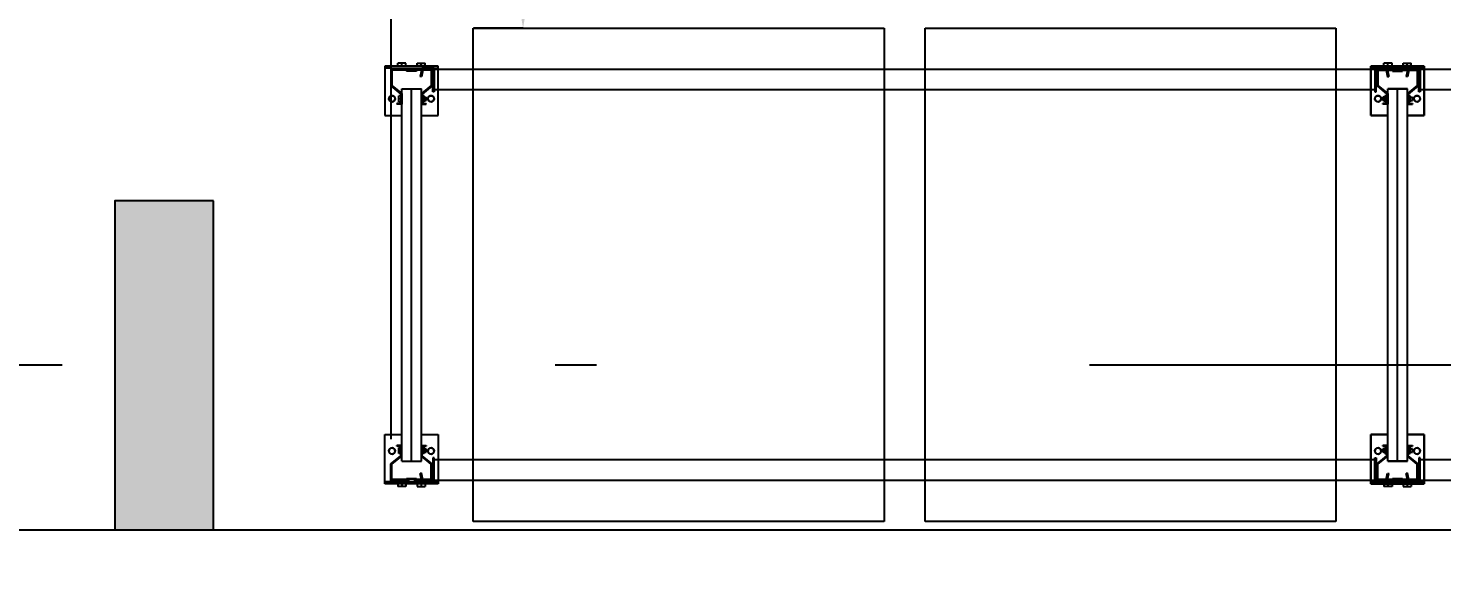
# Model space of a CAD drawing. Header units: metres. Extents: x 0 to 8715937, y -236336 to 216.
# Drawn here: x 152.317 to 155.758, y 47.889 to 49.25 of the extents above; entities that cross this region are included whole.
import ezdxf

# ---------------------------------------------------------------- set-up
doc = ezdxf.new("R2010")
doc.units = ezdxf.units.M
doc.header["$MEASUREMENT"] = 0
doc.header["$PDMODE"] = 3
doc.linetypes.add('ACAD_ISO10W100', pattern=[18, 12, -3, 0, -3])
for name, color, linetype in [('0-BLOCK-ARQUITECTURA', 7, 'Continuous'), ('0-BLOCK-EQUIPAMIENTO', 7, 'Continuous'), ('0-BLOCK-ESTRUCTURA', 7, 'Continuous'), ('1', 7, 'Continuous'), ('AAA BAST', 5, 'Continuous'), ('AAA COTAS', 7, 'Continuous'), ('AAA LARG', 1, 'Continuous'), ('AAA PALLETS', 7, 'Continuous'), ('COLUMNAS', 210, 'Continuous'), ('COLUMNAS HATCH', 251, 'Continuous'), ('COTAS INTERIORES', 2, 'Continuous'), ('EJES', 251, 'ACAD_ISO10W100'), ('MURO', 4, 'Continuous')]:
    doc.layers.add(name, color=color, linetype=linetype)
doc.styles.add('AR', font='arial.ttf')
doc.dimstyles.new('CotaLoc0', dxfattribs={"dimtxt": 0.23, "dimasz": 0.18, "dimexe": 0.12, "dimexo": 0.37, "dimgap": 0.07, "dimtad": 1, "dimzin": 0, "dimdsep": 46, "dimtxsty": 'AR', "dimcen": 0.9, "dimclrd": 251, "dimclre": 251, "dimadec": 0, "dimazin": 0, "dimtfac": 1, "dimtofl": 0, "dimtmove": 1, "dimatfit": 3, "dimfxl": 0.18, "dimtolj": 1, "dimtzin": 0, "dimarcsym": 1})
doc.dimstyles.new('DIARCO-01', dxfattribs={"dimtxt": 0.45, "dimasz": 0.3, "dimexe": 0.1, "dimexo": 0.18, "dimgap": 0.12, "dimtad": 1, "dimzin": 0, "dimdsep": 46, "dimtxsty": 'AR', "dimblk": 'OBLIQUE', "dimcen": 0.09, "dimclrd": 52, "dimclre": 251, "dimclrt": 256, "dimadec": 0, "dimazin": 0, "dimtfac": 1, "dimtofl": 0, "dimtmove": 1, "dimatfit": 3, "dimldrblk": 'OBLIQUE', "dimfxl": 0.18, "dimtolj": 1, "dimtzin": 0, "dimarcsym": 1})

# ---------------------------------------------------------------- blocks, each defined once
blk = doc.blocks.new('DPM-ARQUITECTURA')
at = {"layer": 'MURO', "ltscale": 0.1}
blk.add_line((80.6051, 48.0293), (22.0801, 48.0293), dxfattribs=at)
blk = doc.blocks.new('COLUMNA 0.24 x 0.80')
at = {"layer": 'COLUMNAS HATCH', "ltscale": 0.1}
blk.add_hatch(color=256, dxfattribs=at).paths.add_polyline_path([(0, 0.8), (0.24, 0.8), (0.24, 0), (0, 0)])
at = {"layer": 'COLUMNAS', "ltscale": 0.1}
blk.add_lwpolyline([(0, 0.8), (0.24, 0.8), (0.24, 0), (0, 0)], close=True, dxfattribs=at)
blk = doc.blocks.new('_Oblique')
at = {"layer": '1', "color": 0, "lineweight": -2}
blk.add_line((-0.5, -0.5), (0.5, 0.5), dxfattribs=at)
blk = doc.blocks.new('*D91')
at = {"layer": 'COTAS INTERIORES', "color": 251, "lineweight": -2, "ltscale": 0.1, "transparency": 16777216}
for p, q in [((58.9278, 47.8501), (58.9278, 45.4801)), ((64.9278, 47.8501), (64.9278, 45.4801))]:
    blk.add_line(p, q, dxfattribs=at)
at = {"layer": 'COTAS INTERIORES', "color": 52, "lineweight": -2, "ltscale": 0.1, "transparency": 16777216}
blk.add_line((58.9278, 45.5801), (64.9278, 45.5801), dxfattribs=at)
at = {"layer": 'Defpoints', "color": 0, "ltscale": 0.1, "transparency": 16777216}
for p in [(58.9278, 48.0301), (64.9278, 48.0301), (64.9278, 45.5801)]:
    blk.add_point(p, dxfattribs=at)
at = {"layer": 'COTAS INTERIORES', "color": 52, "lineweight": -2, "ltscale": 0.1, "transparency": 16777216, "xscale": 0.3, "yscale": 0.3, "zscale": 0.3, "rotation": 180}
blk.add_blockref('_Oblique', (58.9278, 45.5801), dxfattribs=at)
at = {"layer": 'COTAS INTERIORES', "color": 52, "lineweight": -2, "ltscale": 0.1, "transparency": 16777216, "xscale": 0.3, "yscale": 0.3, "zscale": 0.3}
blk.add_blockref('_Oblique', (64.9278, 45.5801), dxfattribs=at)
at = {"layer": 'COTAS INTERIORES', "ltscale": 0.1, "transparency": 16777216, "insert": (61.9278, 45.9299), "char_height": 0.45, "attachment_point": 5, "style": 'AR'}
blk.add_mtext('\\A1;6.00', dxfattribs=at)
blk = doc.blocks.new('*D92')
at = {"layer": 'COTAS INTERIORES', "color": 251, "lineweight": -2, "ltscale": 0.1, "transparency": 16777216}
for p, q in [((64.9278, 47.8501), (64.9278, 45.4801)), ((70.9278, 47.8501), (70.9278, 45.4801))]:
    blk.add_line(p, q, dxfattribs=at)
at = {"layer": 'COTAS INTERIORES', "color": 52, "lineweight": -2, "ltscale": 0.1, "transparency": 16777216}
blk.add_line((70.9278, 45.5801), (64.9278, 45.5801), dxfattribs=at)
at = {"layer": 'Defpoints', "color": 0, "ltscale": 0.1, "transparency": 16777216}
for p in [(64.9278, 48.0301), (70.9278, 48.0301), (64.9278, 45.5801)]:
    blk.add_point(p, dxfattribs=at)
at = {"layer": 'COTAS INTERIORES', "color": 52, "lineweight": -2, "ltscale": 0.1, "transparency": 16777216, "xscale": 0.3, "yscale": 0.3, "zscale": 0.3, "rotation": 180}
blk.add_blockref('_Oblique', (64.9278, 45.5801), dxfattribs=at)
at = {"layer": 'COTAS INTERIORES', "color": 52, "lineweight": -2, "ltscale": 0.1, "transparency": 16777216, "xscale": 0.3, "yscale": 0.3, "zscale": 0.3}
blk.add_blockref('_Oblique', (70.9278, 45.5801), dxfattribs=at)
at = {"layer": 'COTAS INTERIORES', "ltscale": 0.1, "transparency": 16777216, "insert": (67.9278, 45.9299), "char_height": 0.45, "attachment_point": 5, "style": 'AR'}
blk.add_mtext('\\A1;6.00', dxfattribs=at)
blk = doc.blocks.new('*D187')
at = {"layer": 'COTAS INTERIORES', "color": 251, "lineweight": -2, "ltscale": 0.1, "transparency": 16777216}
for p, q in [((65.8016, 52.6293), (65.6816, 52.6293)), ((65.8016, 52.4493), (65.8016, 49.4301)), ((65.8016, 49.2501), (65.6816, 49.2501))]:
    blk.add_line(p, q, dxfattribs=at)
at = {"layer": 'COTAS INTERIORES', "color": 251, "ltscale": 0.1, "transparency": 16777216}
for points in [[(65.7716, 52.4493), (65.8316, 52.4493), (65.8016, 52.6293)], [(65.7716, 49.4301), (65.8316, 49.4301), (65.8016, 49.2501)]]:
    blk.add_solid(points, dxfattribs=at)
at = {"layer": 'Defpoints', "color": 0, "ltscale": 0.1, "transparency": 16777216}
for p in [(65.8016, 52.6293), (65.8016, 49.2501), (65.8016, 49.2501)]:
    blk.add_point(p, dxfattribs=at)
at = {"layer": 'COTAS INTERIORES', "color": 0, "ltscale": 0.1, "transparency": 16777216, "insert": (65.6141, 50.9397), "char_height": 0.23, "attachment_point": 5, "rotation": 90, "style": 'AR'}
blk.add_mtext('\\A1;3.38', dxfattribs=at)
blk = doc.blocks.new('1A MODULO SIMPLE')
at = {"layer": 'AAA BAST'}
for points in [[(-2.1307, 1.015), (-2.1307, 1.017), (-2.1407, 1.017), (-2.1407, 1.04), (-2.1167, 1.06), (-2.1167, 1.1), (-2.1567, 1.1), (-2.1567, 1.098), (-2.1767, 1.098), (-2.1767, 1.1), (-2.2167, 1.1), (-2.2167, 1.06), (-2.1927, 1.04), (-2.1927, 1.017), (-2.2027, 1.017), (-2.2027, 1.015), (-2.1907, 1.015), (-2.1907, 1.0409), (-2.2147, 1.0609), (-2.2147, 1.098), (-2.1787, 1.098), (-2.1787, 1.096), (-2.1547, 1.096), (-2.1547, 1.098), (-2.1187, 1.098), (-2.1187, 1.0609), (-2.1427, 1.0409), (-2.1427, 1.015)], [(0.1973, 1.015), (0.1973, 1.017), (0.2073, 1.017), (0.2073, 1.04), (0.1833, 1.06), (0.1833, 1.1), (0.2233, 1.1), (0.2233, 1.098), (0.2433, 1.098), (0.2433, 1.1), (0.2833, 1.1), (0.2833, 1.06), (0.2593, 1.04), (0.2593, 1.017), (0.2693, 1.017), (0.2693, 1.015), (0.2573, 1.015), (0.2573, 1.0409), (0.2813, 1.0609), (0.2813, 1.098), (0.2453, 1.098), (0.2453, 1.096), (0.2213, 1.096), (0.2213, 1.098), (0.1853, 1.098), (0.1853, 1.0609), (0.2093, 1.0409), (0.2093, 1.015)], [(-2.1307, 0.185), (-2.1307, 0.183), (-2.1407, 0.183), (-2.1407, 0.16), (-2.1167, 0.14), (-2.1167, 0.1), (-2.1567, 0.1), (-2.1567, 0.102), (-2.1767, 0.102), (-2.1767, 0.1), (-2.2167, 0.1), (-2.2167, 0.14), (-2.1927, 0.16), (-2.1927, 0.183), (-2.2027, 0.183), (-2.2027, 0.185), (-2.1907, 0.185), (-2.1907, 0.1591), (-2.2147, 0.1391), (-2.2147, 0.102), (-2.1787, 0.102), (-2.1787, 0.104), (-2.1547, 0.104), (-2.1547, 0.102), (-2.1187, 0.102), (-2.1187, 0.1391), (-2.1427, 0.1591), (-2.1427, 0.185)], [(0.1973, 0.185), (0.1973, 0.183), (0.2073, 0.183), (0.2073, 0.16), (0.1833, 0.14), (0.1833, 0.1), (0.2233, 0.1), (0.2233, 0.102), (0.2433, 0.102), (0.2433, 0.1), (0.2833, 0.1), (0.2833, 0.14), (0.2593, 0.16), (0.2593, 0.183), (0.2693, 0.183), (0.2693, 0.185), (0.2573, 0.185), (0.2573, 0.1591), (0.2813, 0.1391), (0.2813, 0.102), (0.2453, 0.102), (0.2453, 0.104), (0.2213, 0.104), (0.2213, 0.102), (0.1853, 0.102), (0.1853, 0.1391), (0.2093, 0.1591), (0.2093, 0.185)]]:
    blk.add_hatch(color=251, dxfattribs=at).paths.add_polyline_path(points)
at = {"layer": 'AAA BAST', "color": 251}
for p, q in [((-2.2167, 1.1082), (-2.2317, 1.1082)), ((-2.2317, 1.1082), (-2.2317, 0.9882)), ((-2.2167, 1.1032), (-2.2317, 1.1032)), ((-2.1167, 1.1082), (-2.2167, 1.1082)), ((-2.2167, 1.1082), (-2.2167, 1.1032)), ((-2.2167, 1.1032), (-2.1167, 1.1032)), ((-2.2067, 1.1), (-2.2067, 1.1032)), ((-2.2067, 1.1032), (-2.1737, 1.1032)), ((-2.1802, 1.1152), (-2.2002, 1.1152)), ((-2.2002, 1.1082), (-2.2002, 1.1152)), ((-2.1902, 1.1082), (-2.1902, 1.1152)), ((-2.1802, 1.1082), (-2.1802, 1.1152)), ((-2.1737, 1.1), (-2.1737, 1.1032)), ((-2.1597, 1.1), (-2.1597, 1.1032)), ((-2.1532, 1.1152), (-2.1332, 1.1152)), ((-2.1532, 1.1082), (-2.1532, 1.1152)), ((-2.1432, 1.1082), (-2.1432, 1.1152)), ((-2.1332, 1.1082), (-2.1332, 1.1152)), ((-2.1267, 1.1), (-2.1267, 1.1032)), ((-2.1167, 1.1032), (-2.1167, 1.1082)), ((-2.1017, 1.1082), (-2.1167, 1.1082)), ((-2.1167, 1.1032), (-2.1017, 1.1032)), ((-2.1017, 0.9882), (-2.1017, 1.1082)), ((0.1683, 0.9882), (0.1683, 1.1082)), ((0.1683, 1.1082), (0.1833, 1.1082)), ((0.1833, 1.1032), (0.1683, 1.1032)), ((0.1833, 1.1032), (0.1833, 1.1082)), ((0.1833, 1.1082), (0.2833, 1.1082)), ((0.2833, 1.1032), (0.1833, 1.1032)), ((0.1933, 1.1), (0.1933, 1.1032)), ((0.2198, 1.1152), (0.1998, 1.1152)), ((0.1998, 1.1082), (0.1998, 1.1152)), ((0.2098, 1.1082), (0.2098, 1.1152)), ((0.2198, 1.1082), (0.2198, 1.1152)), ((0.2263, 1.1), (0.2263, 1.1032)), ((0.2403, 1.1), (0.2403, 1.1032)), ((0.2733, 1.1032), (0.2403, 1.1032)), ((0.2468, 1.1152), (0.2668, 1.1152)), ((0.2468, 1.1082), (0.2468, 1.1152)), ((0.2568, 1.1082), (0.2568, 1.1152)), ((0.2668, 1.1082), (0.2668, 1.1152)), ((0.2733, 1.1), (0.2733, 1.1032)), ((0.2833, 1.1082), (0.2833, 1.1032)), ((0.2833, 1.1082), (0.2983, 1.1082)), ((0.2833, 1.1032), (0.2983, 1.1032)), ((0.2983, 1.1082), (0.2983, 0.9882)), ((-2.1767, 1.1), (-2.2167, 1.1)), ((-2.2167, 1.1), (-2.2167, 1.06)), ((-2.2147, 1.098), (-2.2147, 1.0609)), ((-2.1787, 1.098), (-2.2147, 1.098)), ((-2.1787, 1.098), (-2.1787, 1.096)), ((-2.1547, 1.096), (-2.1787, 1.096)), ((-2.1767, 1.1), (-2.1767, 1.098)), ((-2.1767, 1.1), (-2.1737, 1.1)), ((-2.1567, 1.098), (-2.1767, 1.098)), ((-2.1567, 1.1), (-2.1597, 1.1)), ((-2.1167, 1.1), (-2.1567, 1.1)), ((-2.1567, 1.1), (-2.1567, 1.098)), ((-2.1187, 1.098), (-2.1547, 1.098)), ((-2.1547, 1.098), (-2.1547, 1.096)), ((-2.1187, 1.098), (-2.1187, 1.0609)), ((-2.1167, 1.1), (-2.1167, 1.06)), ((0.1833, 1.1), (0.2233, 1.1)), ((0.1833, 1.1), (0.1833, 1.06)), ((0.1853, 1.098), (0.1853, 1.0609)), ((0.1853, 1.098), (0.2213, 1.098)), ((0.2213, 1.098), (0.2213, 1.096)), ((0.2213, 1.096), (0.2453, 1.096)), ((0.2233, 1.1), (0.2233, 1.098)), ((0.2233, 1.1), (0.2263, 1.1)), ((0.2233, 1.098), (0.2433, 1.098)), ((0.2433, 1.1), (0.2403, 1.1)), ((0.2433, 1.1), (0.2833, 1.1)), ((0.2433, 1.1), (0.2433, 1.098)), ((0.2453, 1.098), (0.2813, 1.098)), ((0.2453, 1.098), (0.2453, 1.096)), ((0.2813, 1.098), (0.2813, 1.0609)), ((0.2833, 1.1), (0.2833, 1.06)), ((-2.2167, 1.06), (-2.1927, 1.04)), ((-2.2147, 1.0609), (-2.1907, 1.0409)), ((-2.1927, 1.036), (-2.1977, 1.036)), ((-2.1977, 1.021), (-2.1977, 1.036)), ((-2.1927, 1.04), (-2.1927, 1.017)), ((-2.1907, 1.053), (-2.1667, 1.053)), ((-2.1907, 0.147), (-2.1907, 1.053)), ((-2.1907, 1.0409), (-2.1907, 1.015)), ((-2.1667, 1.053), (-2.1427, 1.053)), ((-2.1667, 0.147), (-2.1667, 1.053)), ((-2.1187, 1.0609), (-2.1427, 1.0409)), ((-2.1427, 0.147), (-2.1427, 1.053)), ((-2.1427, 1.0409), (-2.1427, 1.015)), ((-2.1167, 1.06), (-2.1407, 1.04)), ((-2.1407, 1.04), (-2.1407, 1.017)), ((-2.1357, 1.036), (-2.1407, 1.036)), ((-2.1407, 1.021), (-2.1407, 1.036)), ((-2.1357, 1.021), (-2.1357, 1.036)), ((-2.1357, 1.0328), (-2.1307, 1.0328)), ((-2.1307, 1.0243), (-2.1307, 1.0328)), ((0.1833, 1.06), (0.2073, 1.04)), ((0.1853, 1.0609), (0.2093, 1.0409)), ((0.2023, 1.0328), (0.1973, 1.0328)), ((0.1973, 1.0243), (0.1973, 1.0328)), ((0.2023, 1.036), (0.2073, 1.036)), ((0.2023, 1.021), (0.2023, 1.036)), ((0.2073, 1.04), (0.2073, 1.017)), ((0.2073, 1.021), (0.2073, 1.036)), ((0.2333, 1.053), (0.2093, 1.053)), ((0.2093, 0.147), (0.2093, 1.053)), ((0.2093, 1.0409), (0.2093, 1.015)), ((0.2573, 1.053), (0.2333, 1.053)), ((0.2333, 0.147), (0.2333, 1.053)), ((0.2813, 1.0609), (0.2573, 1.0409)), ((0.2573, 0.147), (0.2573, 1.053)), ((0.2573, 1.0409), (0.2573, 1.015)), ((0.2833, 1.06), (0.2593, 1.04)), ((0.2593, 1.04), (0.2593, 1.017)), ((0.2593, 1.036), (0.2643, 1.036)), ((0.2643, 1.021), (0.2643, 1.036)), ((-2.1927, 1.017), (-2.2027, 1.017)), ((-2.2027, 1.017), (-2.2027, 1.015)), ((-2.1907, 1.015), (-2.2027, 1.015)), ((-2.1927, 1.0285), (-2.1977, 1.0285)), ((-2.1927, 1.021), (-2.1977, 1.021)), ((-2.1427, 1.015), (-2.1307, 1.015)), ((-2.1357, 1.0285), (-2.1407, 1.0285)), ((-2.1357, 1.021), (-2.1407, 1.021)), ((-2.1407, 1.017), (-2.1307, 1.017)), ((-2.1357, 1.0243), (-2.1307, 1.0243)), ((-2.1307, 1.015), (-2.1307, 1.017)), ((0.2023, 1.0243), (0.1973, 1.0243)), ((0.2073, 1.017), (0.1973, 1.017)), ((0.1973, 1.015), (0.1973, 1.017)), ((0.2093, 1.015), (0.1973, 1.015)), ((0.2023, 1.0285), (0.2073, 1.0285)), ((0.2023, 1.021), (0.2073, 1.021)), ((0.2573, 1.015), (0.2693, 1.015)), ((0.2593, 1.0285), (0.2643, 1.0285)), ((0.2593, 1.021), (0.2643, 1.021)), ((0.2593, 1.017), (0.2693, 1.017)), ((0.2693, 1.017), (0.2693, 1.015)), ((-2.2317, 0.9882), (-2.1907, 0.9882)), ((-2.1427, 0.9882), (-2.1017, 0.9882)), ((0.2093, 0.9882), (0.1683, 0.9882)), ((0.2983, 0.9882), (0.2573, 0.9882)), ((-2.2317, 0.0918), (-2.2317, 0.2118)), ((-2.2317, 0.2118), (-2.1907, 0.2118)), ((-2.1427, 0.2118), (-2.1017, 0.2118)), ((-2.1017, 0.2118), (-2.1017, 0.0918)), ((0.2093, 0.2118), (0.1683, 0.2118)), ((0.1683, 0.2118), (0.1683, 0.0918)), ((0.2983, 0.2118), (0.2573, 0.2118)), ((0.2983, 0.0918), (0.2983, 0.2118)), ((-2.1907, 0.185), (-2.2027, 0.185)), ((-2.2027, 0.183), (-2.2027, 0.185)), ((-2.1927, 0.183), (-2.2027, 0.183)), ((-2.1927, 0.1801), (-2.1977, 0.1801)), ((-2.1977, 0.1651), (-2.1977, 0.1801)), ((-2.1927, 0.1726), (-2.1977, 0.1726)), ((-2.1927, 0.16), (-2.1927, 0.183)), ((-2.1907, 0.1591), (-2.1907, 0.185)), ((-2.1427, 0.1591), (-2.1427, 0.185)), ((-2.1427, 0.185), (-2.1307, 0.185)), ((-2.1407, 0.16), (-2.1407, 0.183)), ((-2.1407, 0.183), (-2.1307, 0.183)), ((-2.1357, 0.1801), (-2.1407, 0.1801)), ((-2.1407, 0.1651), (-2.1407, 0.1801)), ((-2.1357, 0.1726), (-2.1407, 0.1726)), ((-2.1357, 0.1651), (-2.1357, 0.1801)), ((-2.1357, 0.1768), (-2.1307, 0.1768)), ((-2.1307, 0.185), (-2.1307, 0.183)), ((-2.1307, 0.1683), (-2.1307, 0.1768)), ((0.2093, 0.185), (0.1973, 0.185)), ((0.1973, 0.185), (0.1973, 0.183)), ((0.2073, 0.183), (0.1973, 0.183)), ((0.2023, 0.1768), (0.1973, 0.1768)), ((0.1973, 0.1683), (0.1973, 0.1768)), ((0.2023, 0.1801), (0.2073, 0.1801)), ((0.2023, 0.1651), (0.2023, 0.1801)), ((0.2023, 0.1726), (0.2073, 0.1726)), ((0.2073, 0.16), (0.2073, 0.183)), ((0.2073, 0.1651), (0.2073, 0.1801)), ((0.2093, 0.1591), (0.2093, 0.185)), ((0.2573, 0.1591), (0.2573, 0.185)), ((0.2573, 0.185), (0.2693, 0.185)), ((0.2593, 0.16), (0.2593, 0.183)), ((0.2593, 0.183), (0.2693, 0.183)), ((0.2593, 0.1801), (0.2643, 0.1801)), ((0.2593, 0.1726), (0.2643, 0.1726)), ((0.2643, 0.1651), (0.2643, 0.1801)), ((0.2693, 0.183), (0.2693, 0.185)), ((-2.2167, 0.14), (-2.1927, 0.16)), ((-2.2167, 0.1), (-2.2167, 0.14)), ((-2.2147, 0.1391), (-2.1907, 0.1591)), ((-2.2147, 0.102), (-2.2147, 0.1391)), ((-2.1927, 0.1651), (-2.1977, 0.1651)), ((-2.1907, 0.147), (-2.1667, 0.147)), ((-2.1667, 0.147), (-2.1427, 0.147)), ((-2.1187, 0.1391), (-2.1427, 0.1591)), ((-2.1357, 0.1651), (-2.1407, 0.1651)), ((-2.1167, 0.14), (-2.1407, 0.16)), ((-2.1357, 0.1683), (-2.1307, 0.1683)), ((-2.1187, 0.102), (-2.1187, 0.1391)), ((-2.1167, 0.1), (-2.1167, 0.14)), ((0.1833, 0.14), (0.2073, 0.16)), ((0.1833, 0.1), (0.1833, 0.14)), ((0.1853, 0.1391), (0.2093, 0.1591)), ((0.1853, 0.102), (0.1853, 0.1391)), ((0.2023, 0.1683), (0.1973, 0.1683)), ((0.2023, 0.1651), (0.2073, 0.1651)), ((0.2333, 0.147), (0.2093, 0.147)), ((0.2573, 0.147), (0.2333, 0.147)), ((0.2813, 0.1391), (0.2573, 0.1591)), ((0.2593, 0.1651), (0.2643, 0.1651)), ((0.2833, 0.14), (0.2593, 0.16)), ((0.2813, 0.102), (0.2813, 0.1391)), ((0.2833, 0.1), (0.2833, 0.14)), ((-2.1787, 0.102), (-2.1787, 0.104)), ((-2.1547, 0.104), (-2.1787, 0.104)), ((-2.1547, 0.102), (-2.1547, 0.104)), ((0.2213, 0.102), (0.2213, 0.104)), ((0.2213, 0.104), (0.2453, 0.104)), ((0.2453, 0.102), (0.2453, 0.104)), ((-2.2167, 0.0968), (-2.2317, 0.0968)), ((-2.2167, 0.0918), (-2.2317, 0.0918)), ((-2.1767, 0.1), (-2.2167, 0.1)), ((-2.2167, 0.0968), (-2.1167, 0.0968)), ((-2.2167, 0.0918), (-2.2167, 0.0968)), ((-2.1167, 0.0918), (-2.2167, 0.0918)), ((-2.1787, 0.102), (-2.2147, 0.102)), ((-2.2067, 0.1), (-2.2067, 0.0968)), ((-2.2067, 0.0968), (-2.1737, 0.0968)), ((-2.2002, 0.0918), (-2.2002, 0.0848)), ((-2.1802, 0.0848), (-2.2002, 0.0848)), ((-2.1902, 0.0918), (-2.1902, 0.0848)), ((-2.1802, 0.0918), (-2.1802, 0.0848)), ((-2.1567, 0.102), (-2.1767, 0.102)), ((-2.1767, 0.1), (-2.1767, 0.102)), ((-2.1767, 0.1), (-2.1737, 0.1)), ((-2.1737, 0.1), (-2.1737, 0.0968)), ((-2.1597, 0.1), (-2.1597, 0.0968)), ((-2.1567, 0.1), (-2.1597, 0.1)), ((-2.1567, 0.1), (-2.1567, 0.102)), ((-2.1167, 0.1), (-2.1567, 0.1)), ((-2.1187, 0.102), (-2.1547, 0.102)), ((-2.1532, 0.0918), (-2.1532, 0.0848)), ((-2.1532, 0.0848), (-2.1332, 0.0848)), ((-2.1432, 0.0918), (-2.1432, 0.0848)), ((-2.1332, 0.0918), (-2.1332, 0.0848)), ((-2.1267, 0.1), (-2.1267, 0.0968)), ((-2.1167, 0.0968), (-2.1167, 0.0918)), ((-2.1167, 0.0968), (-2.1017, 0.0968)), ((-2.1017, 0.0918), (-2.1167, 0.0918)), ((0.1833, 0.0968), (0.1683, 0.0968)), ((0.1683, 0.0918), (0.1833, 0.0918)), ((0.1833, 0.1), (0.2233, 0.1)), ((0.2833, 0.0968), (0.1833, 0.0968)), ((0.1833, 0.0968), (0.1833, 0.0918)), ((0.1833, 0.0918), (0.2833, 0.0918)), ((0.1853, 0.102), (0.2213, 0.102)), ((0.1933, 0.1), (0.1933, 0.0968)), ((0.1998, 0.0918), (0.1998, 0.0848)), ((0.2198, 0.0848), (0.1998, 0.0848)), ((0.2098, 0.0918), (0.2098, 0.0848)), ((0.2198, 0.0918), (0.2198, 0.0848)), ((0.2233, 0.102), (0.2433, 0.102)), ((0.2233, 0.1), (0.2233, 0.102)), ((0.2233, 0.1), (0.2263, 0.1)), ((0.2263, 0.1), (0.2263, 0.0968)), ((0.2403, 0.1), (0.2403, 0.0968)), ((0.2433, 0.1), (0.2403, 0.1)), ((0.2733, 0.0968), (0.2403, 0.0968)), ((0.2433, 0.1), (0.2433, 0.102)), ((0.2433, 0.1), (0.2833, 0.1)), ((0.2453, 0.102), (0.2813, 0.102)), ((0.2468, 0.0918), (0.2468, 0.0848)), ((0.2468, 0.0848), (0.2668, 0.0848)), ((0.2568, 0.0918), (0.2568, 0.0848)), ((0.2668, 0.0918), (0.2668, 0.0848)), ((0.2733, 0.1), (0.2733, 0.0968)), ((0.2833, 0.0918), (0.2833, 0.0968)), ((0.2833, 0.0968), (0.2983, 0.0968)), ((0.2833, 0.0918), (0.2983, 0.0918))]:
    blk.add_line(p, q, dxfattribs=at)
for centre in [(-2.2141, 1.0285), (-2.1192, 1.0285), (0.1859, 1.0285), (0.2808, 1.0285), (-2.2141, 0.1715), (-2.1192, 0.1715), (0.1859, 0.1715), (0.2808, 0.1715)]:
    blk.add_circle(centre, 0.0075, dxfattribs=at)
at = {"layer": 'AAA LARG', "color": 251}
for p, q in [((-2.1407, 1.105), (-2.1454, 1.0829)), ((-2.1381, 1.1018), (-2.1422, 1.0822)), ((-2.1407, 1.105), (-2.1117, 1.105)), ((-2.1149, 1.1018), (-2.1381, 1.1018)), ((-2.1149, 1.045), (-2.1149, 1.1018)), ((-2.1117, 1.105), (-2.1117, 1.045)), ((0.2073, 1.105), (0.1783, 1.105)), ((0.1783, 1.105), (0.1783, 1.045)), ((0.1815, 1.045), (0.1815, 1.1018)), ((0.1815, 1.1018), (0.2047, 1.1018)), ((0.2047, 1.1018), (0.2089, 1.0822)), ((0.2073, 1.105), (0.212, 1.0829)), ((-2.1422, 1.0822), (-2.1454, 1.0829)), ((-2.1117, 1.1), (0.1783, 1.1)), ((0.2089, 1.0822), (0.212, 1.0829)), ((-2.1117, 1.045), (-2.1149, 1.045)), ((-2.1117, 1.05), (0.1783, 1.05)), ((0.1783, 1.045), (0.1815, 1.045)), ((-2.1117, 0.155), (-2.1149, 0.155)), ((-2.1149, 0.155), (-2.1149, 0.0982)), ((-2.1117, 0.095), (-2.1117, 0.155)), ((-2.1117, 0.15), (0.1783, 0.15)), ((0.1783, 0.095), (0.1783, 0.155)), ((0.1783, 0.155), (0.1815, 0.155)), ((0.1815, 0.155), (0.1815, 0.0982)), ((-2.1422, 0.1178), (-2.1454, 0.1171)), ((-2.1407, 0.095), (-2.1454, 0.1171)), ((-2.1381, 0.0982), (-2.1422, 0.1178)), ((0.2047, 0.0982), (0.2089, 0.1178)), ((0.2073, 0.095), (0.212, 0.1171)), ((0.2089, 0.1178), (0.212, 0.1171)), ((-2.1407, 0.095), (-2.1117, 0.095)), ((-2.1149, 0.0982), (-2.1381, 0.0982)), ((-2.1117, 0.1), (0.1783, 0.1)), ((0.2073, 0.095), (0.1783, 0.095)), ((0.1815, 0.0982), (0.2047, 0.0982))]:
    blk.add_line(p, q, dxfattribs=at)
at = {"layer": 'AAA PALLETS', "color": 251, "ltscale": 0.21}
for p, q in [((-1.0167, 1.2), (-2.0167, 1.2)), ((-2.0167, 1.2), (-2.0167, 0)), ((-1.0167, 0), (-1.0167, 1.2)), ((0.0833, 1.2), (-0.9167, 1.2)), ((-0.9167, 1.2), (-0.9167, 0)), ((0.0833, 0), (0.0833, 1.2)), ((-2.0167, 0), (-1.0167, 0)), ((-0.9167, 0), (0.0833, 0))]:
    blk.add_line(p, q, dxfattribs=at)
blk = doc.blocks.new('DPM-ESTRUCTURA')
at = {"layer": 'EJES', "ltscale": 0.4}
for p, q in [((65.48, 118.75), (65.48, 38)), ((108.48, 48.4301), (16.48, 48.4301))]:
    blk.add_line(p, q, dxfattribs=at)
at = {"layer": 'COLUMNAS', "xscale": -1}
blk.add_blockref('COLUMNA 0.24 x 0.80', (65.0478, 48.0301), dxfattribs=at)
at = {"layer": 'COTAS INTERIORES', "ltscale": 0.1}
dim = blk.add_linear_dim(base=(64.9278, 45.5801), p1=(58.9278, 48.0301), p2=(64.9278, 48.0301), angle=180, dimstyle='DIARCO-01', dxfattribs=at)
dim.commit()
dim.dimension.update_dxf_attribs({"geometry": '*D91', "text_midpoint": (61.9278, 45.9299)})
dim = blk.add_linear_dim(base=(64.9278, 45.5801), p1=(70.9278, 48.0301), p2=(64.9278, 48.0301), dimstyle='DIARCO-01', dxfattribs=at)
dim.commit()
dim.dimension.update_dxf_attribs({"geometry": '*D92', "text_midpoint": (67.9278, 45.9299)})
blk = doc.blocks.new('DPM-EQUIPAMIENTO')
at = {"layer": 'AAA COTAS', "ltscale": 0.21, "xscale": -1}
for p in [(65.7634, 48.0501), (68.1634, 48.0501)]:
    blk.add_blockref('1A MODULO SIMPLE', p, dxfattribs=at)
at = {"layer": 'COTAS INTERIORES', "ltscale": 0.1}
dim = blk.add_linear_dim(base=(65.8016, 49.2501), p1=(65.8016, 52.6293), p2=(65.8016, 49.2501), angle=90, dimstyle='CotaLoc0', override={"dimfxlon": 1}, dxfattribs=at)
dim.commit()
dim.dimension.update_dxf_attribs({"geometry": '*D187', "text_midpoint": (65.6141, 50.9397)})

msp = doc.modelspace()

# ---------------------------------------------------------------- hatches: boundary and pattern name
at = {"layer": 'AAA BAST'}
for points in [[(153.2861, 49.0651), (153.2861, 49.0671), (153.2761, 49.0671), (153.2761, 49.0901), (153.3001, 49.1101), (153.3001, 49.1501), (153.2601, 49.1501), (153.2601, 49.1481), (153.2401, 49.1481), (153.2401, 49.1501), (153.2001, 49.1501), (153.2001, 49.1101), (153.2241, 49.0901), (153.2241, 49.0671), (153.2141, 49.0671), (153.2141, 49.0651), (153.2261, 49.0651), (153.2261, 49.0911), (153.2021, 49.1111), (153.2021, 49.1481), (153.2381, 49.1481), (153.2381, 49.1461), (153.2621, 49.1461), (153.2621, 49.1481), (153.2981, 49.1481), (153.2981, 49.1111), (153.2741, 49.0911), (153.2741, 49.0651)], [(155.6141, 49.0651), (155.6141, 49.0671), (155.6241, 49.0671), (155.6241, 49.0901), (155.6001, 49.1101), (155.6001, 49.1501), (155.6401, 49.1501), (155.6401, 49.1481), (155.6601, 49.1481), (155.6601, 49.1501), (155.7001, 49.1501), (155.7001, 49.1101), (155.6761, 49.0901), (155.6761, 49.0671), (155.6861, 49.0671), (155.6861, 49.0651), (155.6741, 49.0651), (155.6741, 49.0911), (155.6981, 49.1111), (155.6981, 49.1481), (155.6621, 49.1481), (155.6621, 49.1461), (155.6381, 49.1461), (155.6381, 49.1481), (155.6021, 49.1481), (155.6021, 49.1111), (155.6261, 49.0911), (155.6261, 49.0651)], [(155.6861, 49.0651), (155.6861, 49.0671), (155.6761, 49.0671), (155.6761, 49.0901), (155.7001, 49.1101), (155.7001, 49.1501), (155.6601, 49.1501), (155.6601, 49.1481), (155.6401, 49.1481), (155.6401, 49.1501), (155.6001, 49.1501), (155.6001, 49.1101), (155.6241, 49.0901), (155.6241, 49.0671), (155.6141, 49.0671), (155.6141, 49.0651), (155.6261, 49.0651), (155.6261, 49.0911), (155.6021, 49.1111), (155.6021, 49.1481), (155.6381, 49.1481), (155.6381, 49.1461), (155.6621, 49.1461), (155.6621, 49.1481), (155.6981, 49.1481), (155.6981, 49.1111), (155.6741, 49.0911), (155.6741, 49.0651)], [(153.2861, 48.2351), (153.2861, 48.2331), (153.2761, 48.2331), (153.2761, 48.2101), (153.3001, 48.1901), (153.3001, 48.1501), (153.2601, 48.1501), (153.2601, 48.1521), (153.2401, 48.1521), (153.2401, 48.1501), (153.2001, 48.1501), (153.2001, 48.1901), (153.2241, 48.2101), (153.2241, 48.2331), (153.2141, 48.2331), (153.2141, 48.2351), (153.2261, 48.2351), (153.2261, 48.2092), (153.2021, 48.1892), (153.2021, 48.1521), (153.2381, 48.1521), (153.2381, 48.1541), (153.2621, 48.1541), (153.2621, 48.1521), (153.2981, 48.1521), (153.2981, 48.1892), (153.2741, 48.2092), (153.2741, 48.2351)], [(155.6141, 48.2351), (155.6141, 48.2331), (155.6241, 48.2331), (155.6241, 48.2101), (155.6001, 48.1901), (155.6001, 48.1501), (155.6401, 48.1501), (155.6401, 48.1521), (155.6601, 48.1521), (155.6601, 48.1501), (155.7001, 48.1501), (155.7001, 48.1901), (155.6761, 48.2101), (155.6761, 48.2331), (155.6861, 48.2331), (155.6861, 48.2351), (155.6741, 48.2351), (155.6741, 48.2092), (155.6981, 48.1892), (155.6981, 48.1521), (155.6621, 48.1521), (155.6621, 48.1541), (155.6381, 48.1541), (155.6381, 48.1521), (155.6021, 48.1521), (155.6021, 48.1892), (155.6261, 48.2092), (155.6261, 48.2351)], [(155.6861, 48.2351), (155.6861, 48.2331), (155.6761, 48.2331), (155.6761, 48.2101), (155.7001, 48.1901), (155.7001, 48.1501), (155.6601, 48.1501), (155.6601, 48.1521), (155.6401, 48.1521), (155.6401, 48.1501), (155.6001, 48.1501), (155.6001, 48.1901), (155.6241, 48.2101), (155.6241, 48.2331), (155.6141, 48.2331), (155.6141, 48.2351), (155.6261, 48.2351), (155.6261, 48.2092), (155.6021, 48.1892), (155.6021, 48.1521), (155.6381, 48.1521), (155.6381, 48.1541), (155.6621, 48.1541), (155.6621, 48.1521), (155.6981, 48.1521), (155.6981, 48.1892), (155.6741, 48.2092), (155.6741, 48.2351)]]:
    msp.add_hatch(color=251, dxfattribs=at).paths.add_polyline_path(points)

# ---------------------------------------------------------------- linework, layer by layer
at = {"layer": 'AAA BAST', "color": 251}
for p, q in [((153.2366, 49.1653), (153.2166, 49.1653)), ((153.2166, 49.1583), (153.2166, 49.1653)), ((153.2266, 49.1583), (153.2266, 49.1653)), ((153.2366, 49.1583), (153.2366, 49.1653)), ((153.2636, 49.1653), (153.2836, 49.1653)), ((153.2636, 49.1583), (153.2636, 49.1653)), ((153.2736, 49.1583), (153.2736, 49.1653)), ((153.2836, 49.1583), (153.2836, 49.1653)), ((155.6366, 49.1653), (155.6166, 49.1653)), ((155.6166, 49.1583), (155.6166, 49.1653)), ((155.6366, 49.1653), (155.6166, 49.1653)), ((155.6166, 49.1583), (155.6166, 49.1653)), ((155.6266, 49.1583), (155.6266, 49.1653)), ((155.6266, 49.1583), (155.6266, 49.1653)), ((155.6366, 49.1583), (155.6366, 49.1653)), ((155.6366, 49.1583), (155.6366, 49.1653)), ((155.6636, 49.1653), (155.6836, 49.1653)), ((155.6636, 49.1583), (155.6636, 49.1653)), ((155.6636, 49.1653), (155.6836, 49.1653)), ((155.6636, 49.1583), (155.6636, 49.1653)), ((155.6736, 49.1583), (155.6736, 49.1653)), ((155.6736, 49.1583), (155.6736, 49.1653)), ((155.6836, 49.1583), (155.6836, 49.1653)), ((155.6836, 49.1583), (155.6836, 49.1653)), ((153.2001, 49.1583), (153.1851, 49.1583)), ((153.1851, 49.1583), (153.1851, 49.0383)), ((153.2001, 49.1533), (153.1851, 49.1533)), ((153.3001, 49.1583), (153.2001, 49.1583)), ((153.2001, 49.1583), (153.2001, 49.1533)), ((153.2001, 49.1533), (153.3001, 49.1533)), ((153.2401, 49.1501), (153.2001, 49.1501)), ((153.2001, 49.1501), (153.2001, 49.1101)), ((153.2021, 49.1481), (153.2021, 49.1111)), ((153.2381, 49.1481), (153.2021, 49.1481)), ((153.2101, 49.1501), (153.2101, 49.1533)), ((153.2101, 49.1533), (153.2431, 49.1533)), ((153.2381, 49.1481), (153.2381, 49.1461)), ((153.2621, 49.1461), (153.2381, 49.1461)), ((153.2401, 49.1501), (153.2401, 49.1481)), ((153.2401, 49.1501), (153.2431, 49.1501)), ((153.2601, 49.1481), (153.2401, 49.1481)), ((153.2431, 49.1501), (153.2431, 49.1533)), ((153.2571, 49.1501), (153.2571, 49.1533)), ((153.2601, 49.1501), (153.2571, 49.1501)), ((153.3001, 49.1501), (153.2601, 49.1501)), ((153.2601, 49.1501), (153.2601, 49.1481)), ((153.2981, 49.1481), (153.2621, 49.1481)), ((153.2621, 49.1481), (153.2621, 49.1461)), ((153.2901, 49.1501), (153.2901, 49.1533)), ((153.2981, 49.1481), (153.2981, 49.1111)), ((153.3001, 49.1533), (153.3001, 49.1583)), ((153.3151, 49.1583), (153.3001, 49.1583)), ((153.3001, 49.1533), (153.3151, 49.1533)), ((153.3001, 49.1501), (153.3001, 49.1101)), ((153.3151, 49.0383), (153.3151, 49.1583)), ((155.5851, 49.0383), (155.5851, 49.1583)), ((155.5851, 49.1583), (155.6001, 49.1583)), ((155.6001, 49.1583), (155.5851, 49.1583)), ((155.5851, 49.1583), (155.5851, 49.0383)), ((155.6001, 49.1533), (155.5851, 49.1533)), ((155.6001, 49.1533), (155.5851, 49.1533)), ((155.6001, 49.1533), (155.6001, 49.1583)), ((155.6001, 49.1583), (155.7001, 49.1583)), ((155.7001, 49.1583), (155.6001, 49.1583)), ((155.6001, 49.1583), (155.6001, 49.1533)), ((155.7001, 49.1533), (155.6001, 49.1533)), ((155.6001, 49.1533), (155.7001, 49.1533)), ((155.6001, 49.1501), (155.6401, 49.1501)), ((155.6001, 49.1501), (155.6001, 49.1101)), ((155.6401, 49.1501), (155.6001, 49.1501)), ((155.6001, 49.1501), (155.6001, 49.1101)), ((155.6021, 49.1481), (155.6021, 49.1111)), ((155.6021, 49.1481), (155.6381, 49.1481)), ((155.6021, 49.1481), (155.6021, 49.1111)), ((155.6381, 49.1481), (155.6021, 49.1481)), ((155.6101, 49.1501), (155.6101, 49.1533)), ((155.6101, 49.1501), (155.6101, 49.1533)), ((155.6101, 49.1533), (155.6431, 49.1533)), ((155.6381, 49.1481), (155.6381, 49.1461)), ((155.6381, 49.1481), (155.6381, 49.1461)), ((155.6381, 49.1461), (155.6621, 49.1461)), ((155.6621, 49.1461), (155.6381, 49.1461)), ((155.6401, 49.1501), (155.6401, 49.1481)), ((155.6401, 49.1501), (155.6431, 49.1501)), ((155.6401, 49.1501), (155.6401, 49.1481)), ((155.6401, 49.1501), (155.6431, 49.1501)), ((155.6401, 49.1481), (155.6601, 49.1481)), ((155.6601, 49.1481), (155.6401, 49.1481)), ((155.6431, 49.1501), (155.6431, 49.1533)), ((155.6431, 49.1501), (155.6431, 49.1533)), ((155.6571, 49.1501), (155.6571, 49.1533)), ((155.6901, 49.1533), (155.6571, 49.1533)), ((155.6571, 49.1501), (155.6571, 49.1533)), ((155.6601, 49.1501), (155.6571, 49.1501)), ((155.6601, 49.1501), (155.6571, 49.1501)), ((155.6601, 49.1501), (155.7001, 49.1501)), ((155.6601, 49.1501), (155.6601, 49.1481)), ((155.7001, 49.1501), (155.6601, 49.1501)), ((155.6601, 49.1501), (155.6601, 49.1481)), ((155.6621, 49.1481), (155.6981, 49.1481)), ((155.6621, 49.1481), (155.6621, 49.1461)), ((155.6981, 49.1481), (155.6621, 49.1481)), ((155.6621, 49.1481), (155.6621, 49.1461)), ((155.6901, 49.1501), (155.6901, 49.1533)), ((155.6901, 49.1501), (155.6901, 49.1533)), ((155.6981, 49.1481), (155.6981, 49.1111)), ((155.6981, 49.1481), (155.6981, 49.1111)), ((155.7001, 49.1583), (155.7001, 49.1533)), ((155.7001, 49.1583), (155.7151, 49.1583)), ((155.7001, 49.1533), (155.7001, 49.1583)), ((155.7151, 49.1583), (155.7001, 49.1583)), ((155.7001, 49.1533), (155.7151, 49.1533)), ((155.7001, 49.1533), (155.7151, 49.1533)), ((155.7001, 49.1501), (155.7001, 49.1101)), ((155.7001, 49.1501), (155.7001, 49.1101)), ((155.7151, 49.1583), (155.7151, 49.0383)), ((155.7151, 49.0383), (155.7151, 49.1583)), ((153.2001, 49.1101), (153.2241, 49.0901)), ((153.2021, 49.1111), (153.2261, 49.0911)), ((153.2261, 49.1031), (153.2501, 49.1031)), ((153.2261, 48.1972), (153.2261, 49.1031)), ((153.2501, 49.1031), (153.2741, 49.1031)), ((153.2501, 48.1972), (153.2501, 49.1031)), ((153.2981, 49.1111), (153.2741, 49.0911)), ((153.2741, 48.1972), (153.2741, 49.1031)), ((153.3001, 49.1101), (153.2761, 49.0901)), ((155.6001, 49.1101), (155.6241, 49.0901)), ((155.6001, 49.1101), (155.6241, 49.0901)), ((155.6021, 49.1111), (155.6261, 49.0911)), ((155.6021, 49.1111), (155.6261, 49.0911)), ((155.6501, 49.1031), (155.6261, 49.1031)), ((155.6261, 48.1972), (155.6261, 49.1031)), ((155.6261, 49.1031), (155.6501, 49.1031)), ((155.6261, 48.1972), (155.6261, 49.1031)), ((155.6741, 49.1031), (155.6501, 49.1031)), ((155.6501, 48.1972), (155.6501, 49.1031)), ((155.6501, 49.1031), (155.6741, 49.1031)), ((155.6501, 48.1972), (155.6501, 49.1031)), ((155.6981, 49.1111), (155.6741, 49.0911)), ((155.6981, 49.1111), (155.6741, 49.0911)), ((155.6741, 48.1972), (155.6741, 49.1031)), ((155.6741, 48.1972), (155.6741, 49.1031)), ((155.7001, 49.1101), (155.6761, 49.0901)), ((155.7001, 49.1101), (155.6761, 49.0901)), ((153.2241, 49.0671), (153.2141, 49.0671)), ((153.2141, 49.0671), (153.2141, 49.0651)), ((153.2261, 49.0651), (153.2141, 49.0651)), ((153.2241, 49.0861), (153.2191, 49.0861)), ((153.2191, 49.0711), (153.2191, 49.0861)), ((153.2241, 49.0786), (153.2191, 49.0786)), ((153.2241, 49.0711), (153.2191, 49.0711)), ((153.2241, 49.0901), (153.2241, 49.0671)), ((153.2261, 49.0911), (153.2261, 49.0651)), ((153.2741, 49.0911), (153.2741, 49.0651)), ((153.2741, 49.0651), (153.2861, 49.0651)), ((153.2761, 49.0901), (153.2761, 49.0671)), ((153.2811, 49.0861), (153.2761, 49.0861)), ((153.2761, 49.0711), (153.2761, 49.0861)), ((153.2811, 49.0786), (153.2761, 49.0786)), ((153.2811, 49.0711), (153.2761, 49.0711)), ((153.2761, 49.0671), (153.2861, 49.0671)), ((153.2811, 49.0711), (153.2811, 49.0861)), ((153.2811, 49.0829), (153.2861, 49.0829)), ((153.2811, 49.0744), (153.2861, 49.0744)), ((153.2861, 49.0744), (153.2861, 49.0829)), ((153.2861, 49.0651), (153.2861, 49.0671)), ((155.6191, 49.0829), (155.6141, 49.0829)), ((155.6141, 49.0744), (155.6141, 49.0829)), ((155.6191, 49.0744), (155.6141, 49.0744)), ((155.6241, 49.0671), (155.6141, 49.0671)), ((155.6141, 49.0651), (155.6141, 49.0671)), ((155.6241, 49.0671), (155.6141, 49.0671)), ((155.6141, 49.0671), (155.6141, 49.0651)), ((155.6261, 49.0651), (155.6141, 49.0651)), ((155.6261, 49.0651), (155.6141, 49.0651)), ((155.6191, 49.0861), (155.6241, 49.0861)), ((155.6191, 49.0711), (155.6191, 49.0861)), ((155.6241, 49.0861), (155.6191, 49.0861)), ((155.6191, 49.0711), (155.6191, 49.0861)), ((155.6191, 49.0786), (155.6241, 49.0786)), ((155.6241, 49.0786), (155.6191, 49.0786)), ((155.6191, 49.0711), (155.6241, 49.0711)), ((155.6241, 49.0711), (155.6191, 49.0711)), ((155.6241, 49.0901), (155.6241, 49.0671)), ((155.6241, 49.0901), (155.6241, 49.0671)), ((155.6241, 49.0711), (155.6241, 49.0861)), ((155.6261, 49.0911), (155.6261, 49.0651)), ((155.6261, 49.0911), (155.6261, 49.0651)), ((155.6741, 49.0911), (155.6741, 49.0651)), ((155.6741, 49.0911), (155.6741, 49.0651)), ((155.6741, 49.0651), (155.6861, 49.0651)), ((155.6741, 49.0651), (155.6861, 49.0651)), ((155.6761, 49.0901), (155.6761, 49.0671)), ((155.6761, 49.0901), (155.6761, 49.0671)), ((155.6761, 49.0861), (155.6811, 49.0861)), ((155.6811, 49.0861), (155.6761, 49.0861)), ((155.6761, 49.0711), (155.6761, 49.0861)), ((155.6761, 49.0786), (155.6811, 49.0786)), ((155.6811, 49.0786), (155.6761, 49.0786)), ((155.6761, 49.0711), (155.6811, 49.0711)), ((155.6811, 49.0711), (155.6761, 49.0711)), ((155.6761, 49.0671), (155.6861, 49.0671)), ((155.6761, 49.0671), (155.6861, 49.0671)), ((155.6811, 49.0711), (155.6811, 49.0861)), ((155.6811, 49.0711), (155.6811, 49.0861)), ((155.6811, 49.0829), (155.6861, 49.0829)), ((155.6811, 49.0744), (155.6861, 49.0744)), ((155.6861, 49.0744), (155.6861, 49.0829)), ((155.6861, 49.0671), (155.6861, 49.0651)), ((155.6861, 49.0651), (155.6861, 49.0671)), ((153.1851, 49.0383), (153.2261, 49.0383)), ((153.2741, 49.0383), (153.3151, 49.0383)), ((155.6261, 49.0383), (155.5851, 49.0383)), ((155.5851, 49.0383), (155.6261, 49.0383)), ((155.7151, 49.0383), (155.6741, 49.0383)), ((155.6741, 49.0383), (155.7151, 49.0383)), ((153.1851, 48.1419), (153.1851, 48.2619)), ((153.1851, 48.2619), (153.2261, 48.2619)), ((153.2261, 48.2351), (153.2141, 48.2351)), ((153.2141, 48.2331), (153.2141, 48.2351)), ((153.2261, 48.2092), (153.2261, 48.2351)), ((153.2741, 48.2619), (153.3151, 48.2619)), ((153.2741, 48.2092), (153.2741, 48.2351)), ((153.2741, 48.2351), (153.2861, 48.2351)), ((153.2861, 48.2351), (153.2861, 48.2331)), ((153.3151, 48.2619), (153.3151, 48.1419)), ((155.6261, 48.2619), (155.5851, 48.2619)), ((155.5851, 48.2619), (155.5851, 48.1419)), ((155.5851, 48.1419), (155.5851, 48.2619)), ((155.5851, 48.2619), (155.6261, 48.2619)), ((155.6261, 48.2351), (155.6141, 48.2351)), ((155.6141, 48.2351), (155.6141, 48.2331)), ((155.6261, 48.2351), (155.6141, 48.2351)), ((155.6141, 48.2331), (155.6141, 48.2351)), ((155.6261, 48.2092), (155.6261, 48.2351)), ((155.6261, 48.2092), (155.6261, 48.2351)), ((155.7151, 48.2619), (155.6741, 48.2619)), ((155.6741, 48.2619), (155.7151, 48.2619)), ((155.6741, 48.2092), (155.6741, 48.2351)), ((155.6741, 48.2351), (155.6861, 48.2351)), ((155.6741, 48.2092), (155.6741, 48.2351)), ((155.6741, 48.2351), (155.6861, 48.2351)), ((155.6861, 48.2331), (155.6861, 48.2351)), ((155.6861, 48.2351), (155.6861, 48.2331)), ((155.7151, 48.1419), (155.7151, 48.2619)), ((155.7151, 48.2619), (155.7151, 48.1419)), ((153.2001, 48.1901), (153.2241, 48.2101)), ((153.2021, 48.1892), (153.2261, 48.2092)), ((153.2241, 48.2331), (153.2141, 48.2331)), ((153.2241, 48.2302), (153.2191, 48.2302)), ((153.2191, 48.2152), (153.2191, 48.2302)), ((153.2241, 48.2227), (153.2191, 48.2227)), ((153.2241, 48.2152), (153.2191, 48.2152)), ((153.2241, 48.2101), (153.2241, 48.2331)), ((153.2981, 48.1892), (153.2741, 48.2092)), ((153.2761, 48.2101), (153.2761, 48.2331)), ((153.2761, 48.2331), (153.2861, 48.2331)), ((153.2811, 48.2302), (153.2761, 48.2302)), ((153.2761, 48.2152), (153.2761, 48.2302)), ((153.2811, 48.2227), (153.2761, 48.2227)), ((153.2811, 48.2152), (153.2761, 48.2152)), ((153.3001, 48.1901), (153.2761, 48.2101)), ((153.2811, 48.2152), (153.2811, 48.2302)), ((153.2811, 48.2269), (153.2861, 48.2269)), ((153.2811, 48.2184), (153.2861, 48.2184)), ((153.2861, 48.2184), (153.2861, 48.2269)), ((155.6001, 48.1901), (155.6241, 48.2101)), ((155.6001, 48.1901), (155.6241, 48.2101)), ((155.6021, 48.1892), (155.6261, 48.2092)), ((155.6021, 48.1892), (155.6261, 48.2092)), ((155.6241, 48.2331), (155.6141, 48.2331)), ((155.6241, 48.2331), (155.6141, 48.2331)), ((155.6191, 48.2269), (155.6141, 48.2269)), ((155.6141, 48.2184), (155.6141, 48.2269)), ((155.6191, 48.2184), (155.6141, 48.2184)), ((155.6191, 48.2302), (155.6241, 48.2302)), ((155.6191, 48.2152), (155.6191, 48.2302)), ((155.6241, 48.2302), (155.6191, 48.2302)), ((155.6191, 48.2152), (155.6191, 48.2302)), ((155.6191, 48.2227), (155.6241, 48.2227)), ((155.6241, 48.2227), (155.6191, 48.2227)), ((155.6191, 48.2152), (155.6241, 48.2152)), ((155.6241, 48.2152), (155.6191, 48.2152)), ((155.6241, 48.2101), (155.6241, 48.2331)), ((155.6241, 48.2101), (155.6241, 48.2331)), ((155.6241, 48.2152), (155.6241, 48.2302)), ((155.6981, 48.1892), (155.6741, 48.2092)), ((155.6981, 48.1892), (155.6741, 48.2092)), ((155.6761, 48.2101), (155.6761, 48.2331)), ((155.6761, 48.2331), (155.6861, 48.2331)), ((155.6761, 48.2101), (155.6761, 48.2331)), ((155.6761, 48.2331), (155.6861, 48.2331)), ((155.6761, 48.2302), (155.6811, 48.2302)), ((155.6811, 48.2302), (155.6761, 48.2302)), ((155.6761, 48.2152), (155.6761, 48.2302)), ((155.6761, 48.2227), (155.6811, 48.2227)), ((155.6811, 48.2227), (155.6761, 48.2227)), ((155.6761, 48.2152), (155.6811, 48.2152)), ((155.6811, 48.2152), (155.6761, 48.2152)), ((155.7001, 48.1901), (155.6761, 48.2101)), ((155.7001, 48.1901), (155.6761, 48.2101)), ((155.6811, 48.2152), (155.6811, 48.2302)), ((155.6811, 48.2152), (155.6811, 48.2302)), ((155.6811, 48.2269), (155.6861, 48.2269)), ((155.6811, 48.2184), (155.6861, 48.2184)), ((155.6861, 48.2184), (155.6861, 48.2269)), ((153.2001, 48.1501), (153.2001, 48.1901)), ((153.2021, 48.1521), (153.2021, 48.1892)), ((153.2261, 48.1972), (153.2501, 48.1972)), ((153.2501, 48.1972), (153.2741, 48.1972)), ((153.2981, 48.1521), (153.2981, 48.1892)), ((153.3001, 48.1501), (153.3001, 48.1901)), ((155.6001, 48.1501), (155.6001, 48.1901)), ((155.6001, 48.1501), (155.6001, 48.1901)), ((155.6021, 48.1521), (155.6021, 48.1892)), ((155.6021, 48.1521), (155.6021, 48.1892)), ((155.6501, 48.1972), (155.6261, 48.1972)), ((155.6261, 48.1972), (155.6501, 48.1972)), ((155.6741, 48.1972), (155.6501, 48.1972)), ((155.6501, 48.1972), (155.6741, 48.1972)), ((155.6981, 48.1521), (155.6981, 48.1892)), ((155.6981, 48.1521), (155.6981, 48.1892)), ((155.7001, 48.1501), (155.7001, 48.1901)), ((155.7001, 48.1501), (155.7001, 48.1901)), ((153.2001, 48.1469), (153.1851, 48.1469)), ((153.2001, 48.1419), (153.1851, 48.1419)), ((153.2401, 48.1501), (153.2001, 48.1501)), ((153.2001, 48.1469), (153.3001, 48.1469)), ((153.2001, 48.1419), (153.2001, 48.1469)), ((153.3001, 48.1419), (153.2001, 48.1419)), ((153.2381, 48.1521), (153.2021, 48.1521)), ((153.2101, 48.1501), (153.2101, 48.1469)), ((153.2101, 48.1469), (153.2431, 48.1469)), ((153.2166, 48.1419), (153.2166, 48.1349)), ((153.2366, 48.1349), (153.2166, 48.1349)), ((153.2266, 48.1419), (153.2266, 48.1349)), ((153.2366, 48.1419), (153.2366, 48.1349)), ((153.2381, 48.1521), (153.2381, 48.1541)), ((153.2621, 48.1541), (153.2381, 48.1541)), ((153.2601, 48.1521), (153.2401, 48.1521)), ((153.2401, 48.1501), (153.2401, 48.1521)), ((153.2401, 48.1501), (153.2431, 48.1501)), ((153.2431, 48.1501), (153.2431, 48.1469)), ((153.2571, 48.1501), (153.2571, 48.1469)), ((153.2601, 48.1501), (153.2571, 48.1501)), ((153.2601, 48.1501), (153.2601, 48.1521)), ((153.3001, 48.1501), (153.2601, 48.1501)), ((153.2621, 48.1521), (153.2621, 48.1541)), ((153.2981, 48.1521), (153.2621, 48.1521)), ((153.2636, 48.1419), (153.2636, 48.1349)), ((153.2636, 48.1349), (153.2836, 48.1349)), ((153.2736, 48.1419), (153.2736, 48.1349)), ((153.2836, 48.1419), (153.2836, 48.1349)), ((153.2901, 48.1501), (153.2901, 48.1469)), ((153.3001, 48.1469), (153.3001, 48.1419)), ((153.3001, 48.1469), (153.3151, 48.1469)), ((153.3151, 48.1419), (153.3001, 48.1419)), ((155.6001, 48.1469), (155.5851, 48.1469)), ((155.6001, 48.1469), (155.5851, 48.1469)), ((155.5851, 48.1419), (155.6001, 48.1419)), ((155.6001, 48.1419), (155.5851, 48.1419)), ((155.6001, 48.1501), (155.6401, 48.1501)), ((155.6401, 48.1501), (155.6001, 48.1501)), ((155.7001, 48.1469), (155.6001, 48.1469)), ((155.6001, 48.1469), (155.6001, 48.1419)), ((155.6001, 48.1469), (155.7001, 48.1469)), ((155.6001, 48.1419), (155.6001, 48.1469)), ((155.6001, 48.1419), (155.7001, 48.1419)), ((155.7001, 48.1419), (155.6001, 48.1419)), ((155.6021, 48.1521), (155.6381, 48.1521)), ((155.6381, 48.1521), (155.6021, 48.1521)), ((155.6101, 48.1501), (155.6101, 48.1469)), ((155.6101, 48.1501), (155.6101, 48.1469)), ((155.6101, 48.1469), (155.6431, 48.1469)), ((155.6166, 48.1419), (155.6166, 48.1349)), ((155.6166, 48.1419), (155.6166, 48.1349)), ((155.6366, 48.1349), (155.6166, 48.1349)), ((155.6366, 48.1349), (155.6166, 48.1349)), ((155.6266, 48.1419), (155.6266, 48.1349)), ((155.6266, 48.1419), (155.6266, 48.1349)), ((155.6366, 48.1419), (155.6366, 48.1349)), ((155.6366, 48.1419), (155.6366, 48.1349)), ((155.6381, 48.1521), (155.6381, 48.1541)), ((155.6381, 48.1541), (155.6621, 48.1541)), ((155.6381, 48.1521), (155.6381, 48.1541)), ((155.6621, 48.1541), (155.6381, 48.1541)), ((155.6401, 48.1521), (155.6601, 48.1521)), ((155.6401, 48.1501), (155.6401, 48.1521)), ((155.6601, 48.1521), (155.6401, 48.1521)), ((155.6401, 48.1501), (155.6401, 48.1521)), ((155.6401, 48.1501), (155.6431, 48.1501)), ((155.6401, 48.1501), (155.6431, 48.1501)), ((155.6431, 48.1501), (155.6431, 48.1469)), ((155.6431, 48.1501), (155.6431, 48.1469)), ((155.6571, 48.1501), (155.6571, 48.1469)), ((155.6601, 48.1501), (155.6571, 48.1501)), ((155.6571, 48.1501), (155.6571, 48.1469)), ((155.6601, 48.1501), (155.6571, 48.1501)), ((155.6901, 48.1469), (155.6571, 48.1469)), ((155.6601, 48.1501), (155.6601, 48.1521)), ((155.6601, 48.1501), (155.6601, 48.1521)), ((155.6601, 48.1501), (155.7001, 48.1501)), ((155.7001, 48.1501), (155.6601, 48.1501)), ((155.6621, 48.1521), (155.6621, 48.1541)), ((155.6621, 48.1521), (155.6621, 48.1541)), ((155.6621, 48.1521), (155.6981, 48.1521)), ((155.6981, 48.1521), (155.6621, 48.1521)), ((155.6636, 48.1419), (155.6636, 48.1349)), ((155.6636, 48.1419), (155.6636, 48.1349)), ((155.6636, 48.1349), (155.6836, 48.1349)), ((155.6636, 48.1349), (155.6836, 48.1349)), ((155.6736, 48.1419), (155.6736, 48.1349)), ((155.6736, 48.1419), (155.6736, 48.1349)), ((155.6836, 48.1419), (155.6836, 48.1349)), ((155.6836, 48.1419), (155.6836, 48.1349)), ((155.6901, 48.1501), (155.6901, 48.1469)), ((155.6901, 48.1501), (155.6901, 48.1469)), ((155.7001, 48.1419), (155.7001, 48.1469)), ((155.7001, 48.1469), (155.7151, 48.1469)), ((155.7001, 48.1469), (155.7001, 48.1419)), ((155.7001, 48.1469), (155.7151, 48.1469)), ((155.7001, 48.1419), (155.7151, 48.1419)), ((155.7151, 48.1419), (155.7001, 48.1419))]:
    msp.add_line(p, q, dxfattribs=at)
for centre in [(153.2026, 49.0786), (153.2976, 49.0786), (155.6026, 49.0786), (155.6026, 49.0786), (155.6976, 49.0786), (155.6976, 49.0786), (153.2026, 48.2216), (153.2976, 48.2216), (155.6026, 48.2216), (155.6026, 48.2216), (155.6976, 48.2216), (155.6976, 48.2216)]:
    msp.add_circle(centre, 0.0075, dxfattribs=at)
at = {"layer": 'AAA LARG', "color": 251}
for p, q in [((153.2761, 49.1551), (153.2714, 49.133)), ((153.2745, 49.1324), (153.2714, 49.133)), ((153.2787, 49.1519), (153.2745, 49.1324)), ((153.2761, 49.1551), (153.3051, 49.1551)), ((153.3019, 49.1519), (153.2787, 49.1519)), ((153.3019, 49.0951), (153.3019, 49.1519)), ((153.3051, 49.1551), (153.3051, 49.0951)), ((155.5951, 49.1501), (153.3051, 49.1501)), ((155.6241, 49.1551), (155.5951, 49.1551)), ((155.5951, 49.1551), (155.5951, 49.0951)), ((155.5983, 49.0951), (155.5983, 49.1519)), ((155.5983, 49.1519), (155.6215, 49.1519)), ((155.6215, 49.1519), (155.6257, 49.1324)), ((155.6241, 49.1551), (155.6288, 49.133)), ((155.6257, 49.1324), (155.6288, 49.133)), ((155.6761, 49.1551), (155.6714, 49.133)), ((155.6745, 49.1324), (155.6714, 49.133)), ((155.6787, 49.1519), (155.6745, 49.1324)), ((155.6761, 49.1551), (155.7051, 49.1551)), ((155.7019, 49.1519), (155.6787, 49.1519)), ((155.7019, 49.0951), (155.7019, 49.1519)), ((155.7051, 49.1551), (155.7051, 49.0951)), ((157.9951, 49.1501), (155.7051, 49.1501)), ((153.3051, 49.0951), (153.3019, 49.0951)), ((155.5951, 49.1001), (153.3051, 49.1001)), ((155.5951, 49.0951), (155.5983, 49.0951)), ((155.7051, 49.0951), (155.7019, 49.0951)), ((157.9951, 49.1001), (155.7051, 49.1001)), ((153.3051, 48.2051), (153.3019, 48.2051)), ((153.3019, 48.2051), (153.3019, 48.1483)), ((153.3051, 48.1451), (153.3051, 48.2051)), ((155.5951, 48.2001), (153.3051, 48.2001)), ((155.5951, 48.1451), (155.5951, 48.2051)), ((155.5951, 48.2051), (155.5983, 48.2051)), ((155.5983, 48.2051), (155.5983, 48.1483)), ((155.7051, 48.2051), (155.7019, 48.2051)), ((155.7019, 48.2051), (155.7019, 48.1483)), ((155.7051, 48.1451), (155.7051, 48.2051)), ((157.9951, 48.2001), (155.7051, 48.2001)), ((153.2745, 48.1679), (153.2714, 48.1672)), ((153.2761, 48.1451), (153.2714, 48.1672)), ((153.2787, 48.1483), (153.2745, 48.1679)), ((155.6215, 48.1483), (155.6257, 48.1679)), ((155.6241, 48.1451), (155.6288, 48.1672)), ((155.6257, 48.1679), (155.6288, 48.1672)), ((155.6745, 48.1679), (155.6714, 48.1672)), ((155.6761, 48.1451), (155.6714, 48.1672)), ((155.6787, 48.1483), (155.6745, 48.1679)), ((153.2761, 48.1451), (153.3051, 48.1451)), ((153.3019, 48.1483), (153.2787, 48.1483)), ((155.5951, 48.1501), (153.3051, 48.1501)), ((155.6241, 48.1451), (155.5951, 48.1451)), ((155.5983, 48.1483), (155.6215, 48.1483)), ((155.6761, 48.1451), (155.7051, 48.1451)), ((155.7019, 48.1483), (155.6787, 48.1483)), ((157.9951, 48.1501), (155.7051, 48.1501))]:
    msp.add_line(p, q, dxfattribs=at)
at = {"layer": 'AAA PALLETS', "color": 251, "ltscale": 0.21}
for p, q in [((153.4001, 49.2501), (154.4001, 49.2501)), ((153.4001, 48.0501), (153.4001, 49.2501)), ((154.4001, 49.2501), (154.4001, 48.0501)), ((154.5001, 49.2501), (155.5001, 49.2501)), ((154.5001, 48.0501), (154.5001, 49.2501)), ((155.5001, 49.2501), (155.5001, 48.0501)), ((154.4001, 48.0501), (153.4001, 48.0501)), ((155.5001, 48.0501), (154.5001, 48.0501))]:
    msp.add_line(p, q, dxfattribs=at)

# ---------------------------------------------------------------- block references
at = {"layer": '0-BLOCK-ARQUITECTURA'}
msp.add_blockref('DPM-ARQUITECTURA', (87.72, 0), dxfattribs=at)
at = {"layer": '0-BLOCK-EQUIPAMIENTO'}
msp.add_blockref('DPM-EQUIPAMIENTO', (87.72, 0), dxfattribs=at)
at = {"layer": '0-BLOCK-ESTRUCTURA', "ltscale": 0.1}
msp.add_blockref('DPM-ESTRUCTURA', (87.72, 0), dxfattribs=at)

doc.saveas('drawing.dxf')
